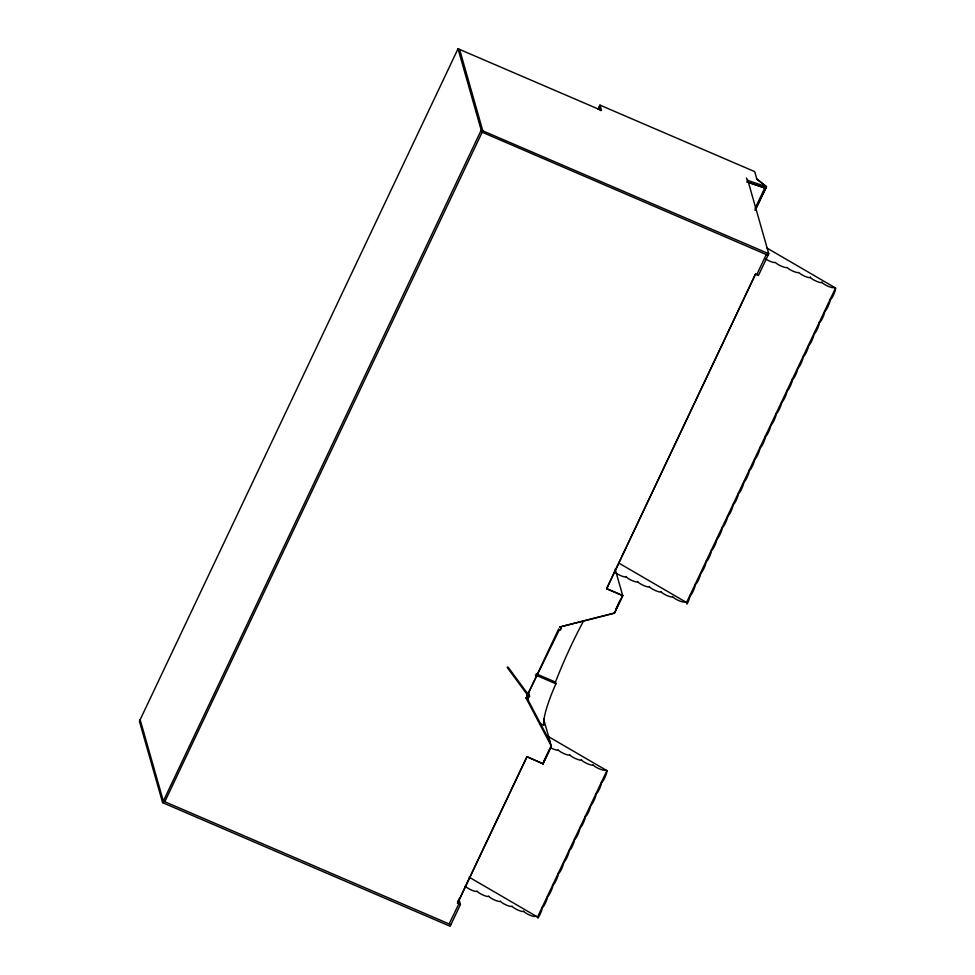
<?xml version="1.0" encoding="UTF-8"?>
<svg xmlns="http://www.w3.org/2000/svg" width="975" height="975" viewBox="0 0 975 975"><rect width="100%" height="100%" fill="white"/><g stroke="black" fill="none" stroke-linecap="round" stroke-linejoin="round"><path stroke-width="1.46" d="M810.262 277.168L810.542 277.619A6.52 1.328 25.3 0 0 816.599 281.312A6.52 1.328 25.3 0 0 821.937 282.518L821.998 282.25M810.359 277.253L810.298 277.509A6.52 1.328 25.3 0 1 804.948 276.303A6.52 1.328 25.3 0 1 798.903 272.61L798.598 272.488A6.52 1.328 25.3 0 1 793.26 271.282A6.52 1.328 25.3 0 1 787.203 267.589L786.91 267.455A6.52 1.328 25.3 0 1 781.56 266.248A6.52 1.328 25.3 0 1 775.515 262.567L775.162 262.409A6.52 1.328 25.3 0 1 765.509 258.923M755.198 210.32L766.447 186.712L756.795 178.973L754.699 171.624L599.991 105.129L601.502 110.407L458.031 48.75L139.413 721.268L162.606 802.669L450.145 926.25L460.444 904.507L458.872 898.974M162.606 802.669L481.211 130.162L458.031 48.75M598.016 109.31L599.991 105.129M747.167 182.118L747.91 180.558L746.399 178.035M755.113 208.333L765.533 186.322M755.198 210.027L766.472 186.725L756.795 178.973M528.377 692.079L529.596 696.345L528.877 696.845L526.963 695.833L559.431 629.692M527.036 696.053L558.565 629.131M559.772 626.962L561.454 628.083L559.553 627.071L614.445 613.226L622.745 595.713L615.176 569.144M527.902 698.904L526.061 698.112L527.902 698.904L528.816 696.625L526.963 695.833M558.638 629.35L560.479 630.142L561.393 627.851M460.444 904.507L457.543 903.057L526.89 756.673L543.099 763.839L526.89 756.673M606.608 588.778L755.552 274.036L606.608 588.778L622.745 595.713M457.604 903.289L526.963 756.905M747.91 180.558L768.751 253.732L758.453 275.474L755.613 274.255M544.001 760.853L550.107 747.971M615.968 608.948L620.234 599.93M543.026 763.608L551.326 746.094M614.445 613.226L622.684 595.481L606.548 588.547M543.099 763.839L551.387 746.326L543.599 718.989M559.553 627.071L614.384 612.995M766.387 186.712L747.008 180.18M747.654 182.203L765.533 188.175M747.008 181.923L765.546 188.236M481.211 130.162L768.751 253.732M768.007 255.292L482.003 132.173M536.238 673.822L555.445 682.086L555.933 683.792A39.353 6.788 -66.7 0 0 543.94 725.266L539.821 723.499M535.348 674.944L555.933 683.792M457.543 903.057L458.786 903.593M450.877 924.69L163.349 801.121L140.156 719.708M767.13 248.15L835.551 287.991A6.435 1.109 -66.7 0 1 833.332 295.327A6.435 1.109 -66.7 0 1 830.164 299.374A6.435 1.109 -66.7 0 1 827.933 306.711A6.435 1.109 -66.7 0 1 824.765 310.757A6.435 1.109 -66.7 0 1 822.547 318.094A6.435 1.109 -66.7 0 1 819.378 322.14A6.435 1.109 -66.7 0 1 817.148 329.477A6.435 1.109 -66.7 0 1 813.979 333.523A6.435 1.109 -66.7 0 1 811.761 340.86A6.435 1.109 -66.7 0 1 808.592 344.906A6.435 1.109 -66.7 0 1 806.362 352.255A6.435 1.109 -66.7 0 1 803.193 356.289A6.435 1.109 -66.7 0 1 800.975 363.638A6.435 1.109 -66.7 0 1 797.806 367.673A6.435 1.109 -66.7 0 1 795.576 375.022A6.435 1.109 -66.7 0 1 792.407 379.056A6.435 1.109 -66.7 0 1 790.189 386.405A6.435 1.109 -66.7 0 1 787.02 390.439A6.435 1.109 -66.7 0 1 784.79 397.788A6.435 1.109 -66.7 0 1 781.621 401.822A6.435 1.109 -66.7 0 1 779.391 409.171A6.435 1.109 -66.7 0 1 776.234 413.205A6.435 1.109 -66.7 0 1 774.004 420.554A6.435 1.109 -66.7 0 1 770.835 424.588A6.435 1.109 -66.7 0 1 768.605 431.937A6.435 1.109 -66.7 0 1 765.448 435.971A6.435 1.109 -66.7 0 1 763.218 443.32A6.435 1.109 -66.7 0 1 760.049 447.354A6.435 1.109 -66.7 0 1 757.819 454.703A6.435 1.109 -66.7 0 1 754.662 458.737A6.435 1.109 -66.7 0 1 752.432 466.087A6.435 1.109 -66.7 0 1 749.263 470.121A6.435 1.109 -66.7 0 1 747.033 477.47A6.435 1.109 -66.7 0 1 743.876 481.504A6.435 1.109 -66.7 0 1 741.646 488.853A6.435 1.109 -66.7 0 1 738.477 492.887A6.435 1.109 -66.7 0 1 736.247 500.236A6.435 1.109 -66.7 0 1 733.09 504.282A6.435 1.109 -66.7 0 1 730.86 511.619A6.435 1.109 -66.7 0 1 727.691 515.665A6.435 1.109 -66.7 0 1 725.461 523.002A6.435 1.109 -66.7 0 1 722.292 527.048A6.435 1.109 -66.7 0 1 720.074 534.385A6.435 1.109 -66.7 0 1 716.905 538.432A6.435 1.109 -66.7 0 1 714.675 545.768A6.435 1.109 -66.7 0 1 711.506 549.815A6.435 1.109 -66.7 0 1 709.288 557.152A6.435 1.109 -66.7 0 1 706.119 561.198A6.435 1.109 -66.7 0 1 703.889 568.535A6.435 1.109 -66.7 0 1 700.72 572.581A6.435 1.109 -66.7 0 1 698.502 579.93A6.435 1.109 -66.7 0 1 695.333 583.964A6.435 1.109 -66.7 0 1 693.103 591.313A6.435 1.109 -66.7 0 1 689.934 595.347A6.435 1.109 -66.7 0 1 686.997 604.11L686.546 602.501L835.551 287.991L833.588 287.515A6.52 1.328 25.3 0 1 828.238 286.309A6.52 1.328 25.3 0 1 822.193 282.628L821.913 282.128M618.881 563.099L686.546 602.501L684.267 601.514A6.435 1.316 25.3 0 1 678.917 600.661A6.435 1.316 25.3 0 1 672.616 596.505A6.435 1.316 25.3 0 1 667.266 595.664A6.435 1.316 25.3 0 1 660.977 591.508A6.435 1.316 25.3 0 1 655.627 590.655A6.435 1.316 25.3 0 1 649.326 586.499A6.435 1.316 25.3 0 1 643.975 585.646A6.435 1.316 25.3 0 1 637.687 581.49A6.435 1.316 25.3 0 1 632.336 580.649A6.435 1.316 25.3 0 1 626.035 576.493A6.435 1.316 25.3 0 1 622.879 576.469A6.435 1.316 25.3 0 1 616.432 573.385L614.396 571.484M547.036 735.784L606.901 770.628A6.435 1.109 -66.7 0 1 604.671 777.977A6.435 1.109 -66.7 0 1 601.502 782.011A6.435 1.109 -66.7 0 1 599.284 789.36A6.435 1.109 -66.7 0 1 596.115 793.394A6.435 1.109 -66.7 0 1 593.885 800.743A6.435 1.109 -66.7 0 1 590.716 804.777A6.435 1.109 -66.7 0 1 588.498 812.126A6.435 1.109 -66.7 0 1 585.329 816.16A6.435 1.109 -66.7 0 1 583.099 823.509A6.435 1.109 -66.7 0 1 579.93 827.543A6.435 1.109 -66.7 0 1 577.712 834.892A6.435 1.109 -66.7 0 1 574.543 838.927A6.435 1.109 -66.7 0 1 572.313 846.276A6.435 1.109 -66.7 0 1 569.144 850.31A6.435 1.109 -66.7 0 1 566.926 857.659A6.435 1.109 -66.7 0 1 563.757 861.693A6.435 1.109 -66.7 0 1 561.527 869.042A6.435 1.109 -66.7 0 1 558.358 873.076A6.435 1.109 -66.7 0 1 556.14 880.425A6.435 1.109 -66.7 0 1 552.971 884.459A6.435 1.109 -66.7 0 1 550.741 891.808A6.435 1.109 -66.7 0 1 547.572 895.842A6.435 1.109 -66.7 0 1 545.354 903.191A6.435 1.109 -66.7 0 1 542.185 907.237A6.435 1.109 -66.7 0 1 540.954 912.271A6.435 1.109 -66.7 0 1 537.908 918.121L537.554 917.012L469.121 877.171M529.596 696.345L507.951 666.973L507.232 667.473L528.877 696.845L528.011 693.798M526.975 697.942L550.192 742.121M525.988 697.893L551.387 746.326M766.35 254.377L756.795 274.572M599.259 106.689L600.381 110.65M459.615 49.433L482.808 130.845L164.873 801.572M457.957 900.681L458.847 903.825L449.219 923.788M551.155 748.069A6.435 1.316 25.3 0 0 558.029 749.629A6.435 1.316 25.3 0 0 564.33 753.785A6.435 1.316 25.3 0 0 569.68 754.626A6.435 1.316 25.3 0 0 575.969 758.782A6.435 1.316 25.3 0 0 581.319 759.635A6.435 1.316 25.3 0 0 587.608 763.791A6.435 1.316 25.3 0 0 592.971 764.644A6.435 1.316 25.3 0 0 599.259 768.8A6.435 1.316 25.3 0 0 604.61 769.641L606.901 770.628L537.554 917.012L535.263 916.025A6.435 1.316 25.3 0 1 529.913 915.184A6.435 1.316 25.3 0 1 523.612 911.028A6.435 1.316 25.3 0 1 518.261 910.175A6.435 1.316 25.3 0 1 511.972 906.019A6.435 1.316 25.3 0 1 506.622 905.166A6.435 1.316 25.3 0 1 500.321 901.01A6.435 1.316 25.3 0 1 494.971 900.169A6.435 1.316 25.3 0 1 488.682 896.013A6.435 1.316 25.3 0 1 483.332 895.16A6.435 1.316 25.3 0 1 477.031 891.004A6.435 1.316 25.3 0 1 471.681 890.151A6.435 1.316 25.3 0 1 465.392 885.995A6.435 1.316 25.3 0 1 464.843 886.494M555.445 682.086A101.766 17.55 -66.7 0 1 583.233 621.575"/></g></svg>
